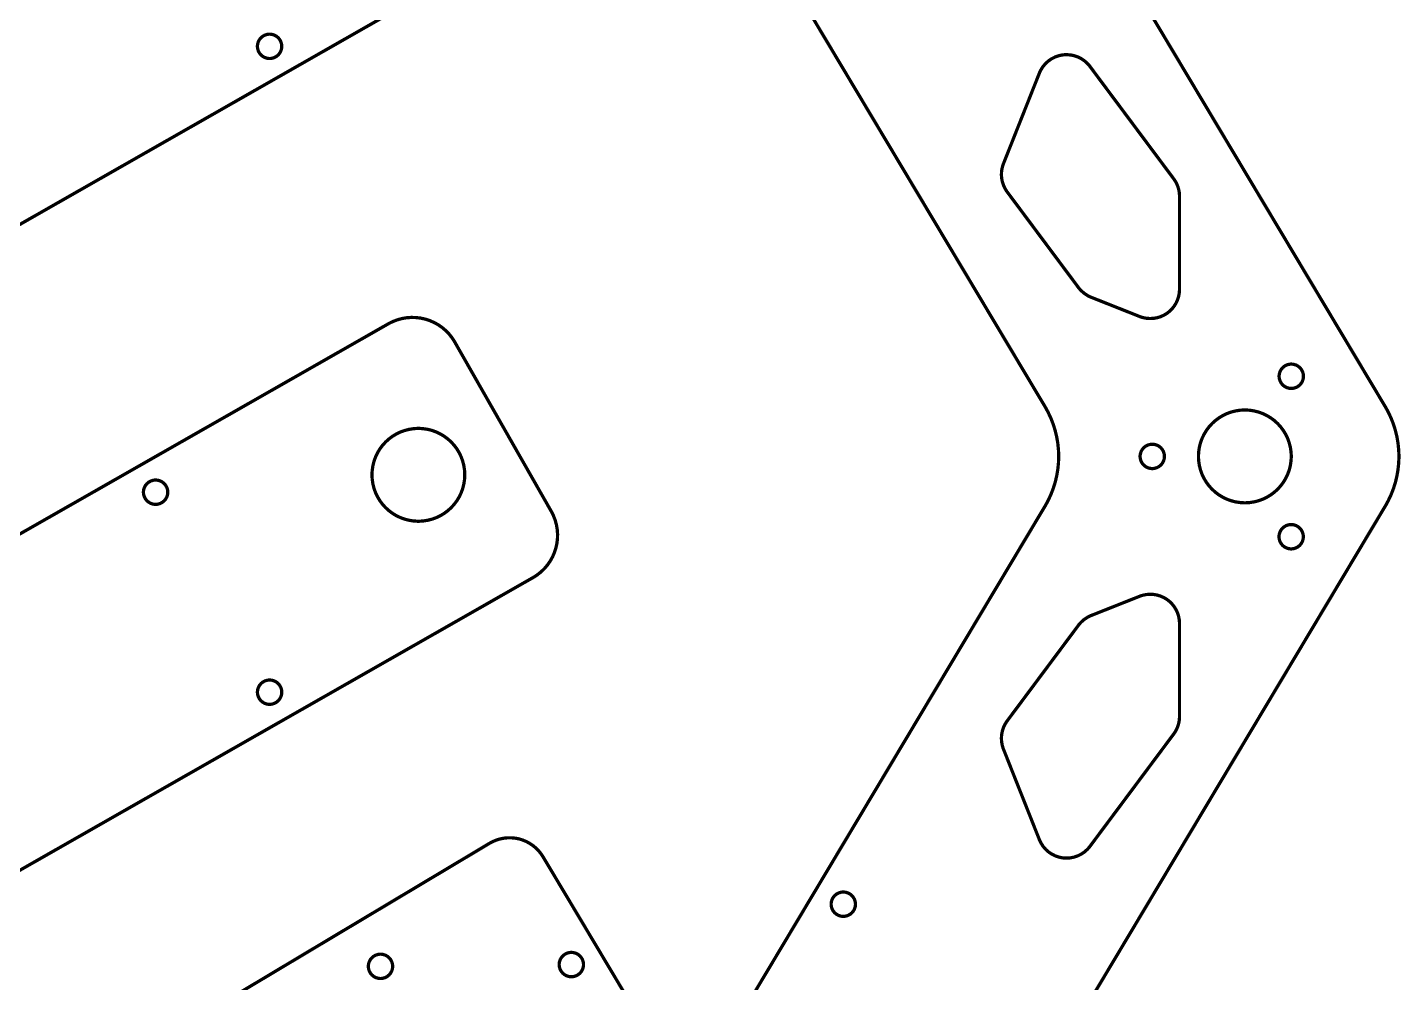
# Model space of a CAD drawing. Extents: x 0 to 521, y 0 to 371.
# Drawn here: x 380 to 521, y 106.1 to 204.2 of the extents above; entities that cross this region are included whole.
import ezdxf

# ---------------------------------------------------------------- set-up
doc = ezdxf.new("R2010")
doc.units = 0
doc.layers.get('0').update_dxf_attribs({"linetype": 'CONTINUOUS'})

msp = doc.modelspace()

# ---------------------------------------------------------------- linework, layer by layer
at = {"color": 0, "const_width": 0.3333}
for points in [[(453.579, 275.561), (519.465, 165.299), (519.465, 165.299), (519.551, 165.153), (519.792, 164.707), (520.078, 164.097), (520.321, 163.469), (520.521, 162.829), (520.678, 162.176), (520.79, 161.514), (520.858, 160.844), (520.881, 160.337), (520.881, 160.169), (520.881, 160), (520.858, 159.493), (520.79, 158.824), (520.678, 158.161), (520.521, 157.508), (520.321, 156.868), (520.078, 156.242), (519.792, 155.631), (519.551, 155.185), (519.465, 155.039), (453.579, 44.7769)], [(427.826, 60.1651), (484.518, 155.039), (484.604, 155.185), (484.844, 155.631), (485.129, 156.242), (485.372, 156.868), (485.572, 157.508), (485.729, 158.161), (485.842, 158.824), (485.91, 159.493), (485.933, 160), (485.933, 160.169), (485.933, 160.337), (485.91, 160.844), (485.842, 161.514), (485.729, 162.176), (485.572, 162.829), (485.372, 163.469), (485.129, 164.097), (484.844, 164.707), (484.604, 165.153), (484.518, 165.299), (427.826, 260.172)], [(431.938, 214.043), (308.958, 143.921)], [(293.99, 103.6), (417.078, 173.785), (417.189, 173.847), (417.535, 174.015), (418.003, 174.194), (418.481, 174.325), (418.963, 174.407), (419.447, 174.44), (419.929, 174.426), (420.406, 174.368), (420.874, 174.263), (421.331, 174.115), (421.771, 173.922), (422.193, 173.689), (422.592, 173.414), (422.965, 173.097), (423.31, 172.742), (423.622, 172.349), (423.835, 172.028), (423.897, 171.917), (433.804, 154.543), (433.868, 154.432), (434.035, 154.086), (434.215, 153.618), (434.346, 153.14), (434.426, 152.658), (434.461, 152.174), (434.447, 151.692), (434.388, 151.215), (434.283, 150.746), (434.135, 150.29), (433.943, 149.85), (433.708, 149.428), (433.433, 149.028), (433.118, 148.654), (432.763, 148.31), (432.369, 147.999), (432.049, 147.786), (431.938, 147.724), (308.958, 77.6006)], [(287.982, 37.0865), (427.478, 120.441), (427.478, 120.441), (427.563, 120.491), (427.828, 120.627), (428.19, 120.776), (428.565, 120.889), (428.949, 120.964), (429.336, 121.002), (429.728, 121.002), (430.118, 120.963), (430.411, 120.91), (430.507, 120.886), (430.603, 120.862), (430.885, 120.77), (431.249, 120.619), (431.593, 120.434), (431.917, 120.217), (432.218, 119.969), (432.494, 119.692), (432.743, 119.388), (432.912, 119.144), (432.964, 119.059), (444.249, 100.173)]]:
    msp.add_lwpolyline(points, dxfattribs=at)
at = {"color": 0}
for points in [[(453.579, 275.561), (519.465, 165.299), (519.465, 165.299), (519.551, 165.153), (519.792, 164.707), (520.078, 164.097), (520.321, 163.469), (520.521, 162.829), (520.678, 162.176), (520.79, 161.514), (520.858, 160.844), (520.881, 160.337), (520.881, 160.169), (520.881, 160), (520.858, 159.493), (520.79, 158.824), (520.678, 158.161), (520.521, 157.508), (520.321, 156.868), (520.078, 156.242), (519.792, 155.631), (519.551, 155.185), (519.465, 155.039), (453.579, 44.7769)], [(427.826, 60.1651), (484.518, 155.039), (484.604, 155.185), (484.844, 155.631), (485.129, 156.242), (485.372, 156.868), (485.572, 157.508), (485.729, 158.161), (485.842, 158.824), (485.91, 159.493), (485.933, 160), (485.933, 160.169), (485.933, 160.337), (485.91, 160.844), (485.842, 161.514), (485.729, 162.176), (485.572, 162.829), (485.372, 163.469), (485.129, 164.097), (484.844, 164.707), (484.604, 165.153), (484.518, 165.299), (427.826, 260.172)], [(431.938, 214.043), (308.958, 143.921)], [(293.99, 103.6), (417.078, 173.785), (417.189, 173.847), (417.535, 174.015), (418.003, 174.194), (418.481, 174.325), (418.963, 174.407), (419.447, 174.44), (419.929, 174.426), (420.406, 174.368), (420.874, 174.263), (421.331, 174.115), (421.771, 173.922), (422.193, 173.689), (422.592, 173.414), (422.965, 173.097), (423.31, 172.742), (423.622, 172.349), (423.835, 172.028), (423.897, 171.917), (433.804, 154.543), (433.868, 154.432), (434.035, 154.086), (434.215, 153.618), (434.346, 153.14), (434.426, 152.658), (434.461, 152.174), (434.447, 151.692), (434.388, 151.215), (434.283, 150.746), (434.135, 150.29), (433.943, 149.85), (433.708, 149.428), (433.433, 149.028), (433.118, 148.654), (432.763, 148.31), (432.369, 147.999), (432.049, 147.786), (431.938, 147.724), (308.958, 77.6006)], [(287.982, 37.0865), (427.478, 120.441), (427.478, 120.441), (427.563, 120.491), (427.828, 120.627), (428.19, 120.776), (428.565, 120.889), (428.949, 120.964), (429.336, 121.002), (429.728, 121.002), (430.118, 120.963), (430.411, 120.91), (430.507, 120.886), (430.603, 120.862), (430.885, 120.77), (431.249, 120.619), (431.593, 120.434), (431.917, 120.217), (432.218, 119.969), (432.494, 119.692), (432.743, 119.388), (432.912, 119.144), (432.964, 119.059), (444.249, 100.173)]]:
    msp.add_lwpolyline(points, dxfattribs=at)
at = {"color": 0, "const_width": 0.3333}
for points in [[(404.881, 201.026), (404.818, 201.026), (404.629, 201.053), (404.394, 201.125), (404.182, 201.24), (403.997, 201.393), (403.844, 201.578), (403.729, 201.79), (403.657, 202.025), (403.631, 202.214), (403.631, 202.276), (403.631, 202.34), (403.657, 202.529), (403.729, 202.764), (403.844, 202.976), (403.997, 203.161), (404.182, 203.314), (404.394, 203.429), (404.629, 203.501), (404.818, 203.526), (404.881, 203.526), (404.944, 203.526), (405.133, 203.501), (405.368, 203.429), (405.581, 203.314), (405.765, 203.161), (405.918, 202.976), (406.033, 202.764), (406.106, 202.529), (406.131, 202.34), (406.131, 202.276), (406.131, 202.214), (406.106, 202.025), (406.033, 201.79), (405.918, 201.578), (405.765, 201.393), (405.581, 201.24), (405.368, 201.125), (405.133, 201.053), (404.944, 201.026), (404.881, 201.026)], [(494.238, 174.538), (494.324, 174.503), (494.589, 174.422), (494.947, 174.351), (495.31, 174.326), (495.671, 174.343), (496.028, 174.404), (496.376, 174.508), (496.711, 174.656), (496.953, 174.792), (497.029, 174.844), (497.106, 174.896), (497.322, 175.069), (497.582, 175.328), (497.807, 175.612), (497.994, 175.921), (498.144, 176.251), (498.254, 176.597), (498.321, 176.957), (498.344, 177.233), (498.344, 177.325), (498.344, 186.878), (498.344, 186.939), (498.335, 187.119), (498.306, 187.358), (498.258, 187.593), (498.192, 187.824), (498.107, 188.047), (498.006, 188.264), (497.886, 188.472), (497.785, 188.624), (497.749, 188.671), (489.144, 200.214), (489.085, 200.294), (488.882, 200.521), (488.585, 200.786), (488.258, 201.008), (487.906, 201.185), (487.535, 201.314), (487.147, 201.393), (486.75, 201.421), (486.446, 201.408), (486.346, 201.394), (486.247, 201.382), (485.95, 201.315), (485.574, 201.185), (485.221, 201.008), (484.894, 200.786), (484.601, 200.525), (484.343, 200.225), (484.125, 199.892), (483.989, 199.621), (483.951, 199.528), (480.261, 190.229), (480.225, 190.139), (480.142, 189.86), (480.071, 189.485), (480.049, 189.106), (480.075, 188.729), (480.149, 188.358), (480.268, 187.999), (480.433, 187.653), (480.586, 187.407), (480.644, 187.329), (487.967, 177.506), (488.029, 177.422), (488.238, 177.192), (488.547, 176.918), (488.892, 176.69), (489.169, 176.549), (489.265, 176.511), (494.238, 174.538)], [(508.575, 168.396), (508.575, 168.46), (508.601, 168.649), (508.674, 168.883), (508.789, 169.096), (508.942, 169.281), (509.126, 169.433), (509.339, 169.549), (509.574, 169.621), (509.762, 169.646), (509.825, 169.646), (509.889, 169.646), (510.078, 169.621), (510.313, 169.549), (510.525, 169.433), (510.71, 169.281), (510.863, 169.096), (510.978, 168.883), (511.05, 168.649), (511.075, 168.46), (511.075, 168.396), (511.075, 168.333), (511.05, 168.144), (510.978, 167.91), (510.863, 167.697), (510.71, 167.513), (510.525, 167.36), (510.313, 167.244), (510.078, 167.172), (509.889, 167.146), (509.825, 167.146), (509.762, 167.146), (509.574, 167.172), (509.339, 167.244), (509.126, 167.36), (508.942, 167.513), (508.789, 167.697), (508.674, 167.91), (508.601, 168.144), (508.575, 168.333), (508.575, 168.396)], [(500.292, 160.169), (500.292, 160.29), (500.317, 160.656), (500.387, 161.129), (500.506, 161.586), (500.665, 162.024), (500.867, 162.44), (501.106, 162.833), (501.379, 163.2), (501.688, 163.538), (502.025, 163.846), (502.392, 164.119), (502.785, 164.358), (503.201, 164.56), (503.639, 164.719), (504.096, 164.837), (504.569, 164.91), (504.935, 164.933), (505.057, 164.933), (505.178, 164.933), (505.543, 164.91), (506.017, 164.837), (506.474, 164.719), (506.911, 164.56), (507.328, 164.358), (507.721, 164.119), (508.088, 163.846), (508.426, 163.538), (508.733, 163.2), (509.007, 162.833), (509.246, 162.44), (509.447, 162.024), (509.607, 161.586), (509.725, 161.129), (509.797, 160.656), (509.821, 160.29), (509.821, 160.169), (509.821, 160.047), (509.797, 159.682), (509.725, 159.208), (509.607, 158.751), (509.447, 158.314), (509.246, 157.897), (509.007, 157.504), (508.733, 157.138), (508.426, 156.8), (508.088, 156.492), (507.721, 156.218), (507.328, 155.979), (506.911, 155.778), (506.474, 155.618), (506.017, 155.5), (505.543, 155.428), (505.178, 155.404), (505.057, 155.404), (504.935, 155.404), (504.569, 155.428), (504.096, 155.5), (503.639, 155.618), (503.201, 155.778), (502.785, 155.979), (502.392, 156.218), (502.025, 156.492), (501.688, 156.8), (501.379, 157.138), (501.106, 157.504), (500.867, 157.897), (500.665, 158.314), (500.506, 158.751), (500.387, 159.208), (500.317, 159.682), (500.292, 160.047), (500.292, 160.169)], [(420.164, 153.513), (420.042, 153.513), (419.676, 153.536), (419.204, 153.608), (418.747, 153.726), (418.31, 153.886), (417.893, 154.087), (417.5, 154.325), (417.133, 154.6), (416.794, 154.907), (416.487, 155.246), (416.213, 155.612), (415.974, 156.006), (415.774, 156.422), (415.612, 156.86), (415.496, 157.317), (415.424, 157.79), (415.399, 158.156), (415.399, 158.276), (415.399, 158.399), (415.424, 158.764), (415.496, 159.237), (415.612, 159.694), (415.774, 160.132), (415.974, 160.549), (416.213, 160.942), (416.487, 161.308), (416.794, 161.646), (417.133, 161.954), (417.5, 162.228), (417.893, 162.467), (418.31, 162.668), (418.747, 162.828), (419.204, 162.944), (419.676, 163.017), (420.042, 163.042), (420.164, 163.042), (420.286, 163.042), (420.651, 163.017), (421.124, 162.944), (421.581, 162.828), (422.018, 162.668), (422.435, 162.467), (422.828, 162.228), (423.194, 161.954), (423.533, 161.646), (423.84, 161.308), (424.115, 160.942), (424.354, 160.549), (424.554, 160.132), (424.715, 159.694), (424.832, 159.237), (424.904, 158.764), (424.929, 158.399), (424.929, 158.276), (424.929, 158.156), (424.904, 157.79), (424.832, 157.317), (424.715, 156.86), (424.554, 156.422), (424.354, 156.006), (424.115, 155.612), (423.84, 155.246), (423.533, 154.907), (423.194, 154.6), (422.828, 154.325), (422.435, 154.087), (422.018, 153.886), (421.581, 153.726), (421.124, 153.608), (420.651, 153.536), (420.286, 153.513), (420.164, 153.513)], [(494.296, 160.169), (494.296, 160.232), (494.322, 160.421), (494.394, 160.656), (494.51, 160.868), (494.662, 161.053), (494.847, 161.206), (495.06, 161.321), (495.294, 161.393), (495.483, 161.419), (495.546, 161.419), (495.61, 161.419), (495.799, 161.393), (496.033, 161.321), (496.246, 161.206), (496.431, 161.053), (496.583, 160.868), (496.699, 160.656), (496.771, 160.421), (496.796, 160.232), (496.796, 160.169), (496.796, 160.106), (496.771, 159.917), (496.699, 159.682), (496.583, 159.469), (496.431, 159.285), (496.246, 159.132), (496.033, 159.017), (495.799, 158.944), (495.61, 158.919), (495.546, 158.919), (495.483, 158.919), (495.294, 158.944), (495.06, 159.017), (494.847, 159.132), (494.662, 159.285), (494.51, 159.469), (494.394, 159.682), (494.322, 159.917), (494.296, 160.106), (494.296, 160.169)], [(393.171, 155.242), (393.108, 155.242), (392.919, 155.268), (392.685, 155.34), (392.472, 155.456), (392.287, 155.608), (392.135, 155.793), (392.019, 156.006), (391.947, 156.24), (391.921, 156.429), (391.921, 156.492), (391.921, 156.556), (391.947, 156.744), (392.019, 156.979), (392.135, 157.192), (392.287, 157.376), (392.472, 157.529), (392.685, 157.644), (392.919, 157.717), (393.108, 157.742), (393.171, 157.742), (393.235, 157.742), (393.424, 157.717), (393.658, 157.644), (393.871, 157.529), (394.056, 157.376), (394.208, 157.192), (394.324, 156.979), (394.396, 156.744), (394.421, 156.556), (394.421, 156.492), (394.421, 156.429), (394.396, 156.24), (394.324, 156.006), (394.208, 155.793), (394.056, 155.608), (393.871, 155.456), (393.658, 155.34), (393.424, 155.268), (393.235, 155.242), (393.171, 155.242)], [(508.564, 151.919), (508.564, 151.983), (508.589, 152.172), (508.661, 152.407), (508.776, 152.619), (508.929, 152.804), (509.114, 152.957), (509.326, 153.072), (509.561, 153.144), (509.75, 153.169), (509.814, 153.169), (509.876, 153.169), (510.065, 153.144), (510.3, 153.072), (510.512, 152.957), (510.697, 152.804), (510.85, 152.619), (510.965, 152.407), (511.037, 152.172), (511.064, 151.983), (511.064, 151.919), (511.064, 151.857), (511.037, 151.668), (510.965, 151.433), (510.85, 151.221), (510.697, 151.036), (510.512, 150.883), (510.3, 150.768), (510.065, 150.696), (509.876, 150.669), (509.814, 150.669), (509.75, 150.669), (509.561, 150.696), (509.326, 150.768), (509.114, 150.883), (508.929, 151.036), (508.776, 151.221), (508.661, 151.433), (508.589, 151.668), (508.564, 151.857), (508.564, 151.919)], [(480.644, 133.009), (480.586, 132.931), (480.433, 132.684), (480.268, 132.34), (480.149, 131.98), (480.075, 131.609), (480.049, 131.232), (480.071, 130.853), (480.142, 130.477), (480.225, 130.199), (480.261, 130.109), (483.951, 120.81), (483.989, 120.717), (484.125, 120.446), (484.343, 120.112), (484.601, 119.813), (484.894, 119.551), (485.221, 119.33), (485.574, 119.152), (485.95, 119.022), (486.247, 118.956), (486.346, 118.943), (486.446, 118.929), (486.75, 118.917), (487.147, 118.944), (487.535, 119.024), (487.906, 119.153), (488.258, 119.329), (488.585, 119.551), (488.882, 119.817), (489.085, 120.043), (489.144, 120.124), (497.749, 131.666), (497.785, 131.715), (497.886, 131.865), (498.006, 132.074), (498.107, 132.291), (498.192, 132.515), (498.258, 132.745), (498.306, 132.979), (498.335, 133.218), (498.344, 133.399), (498.344, 133.459), (498.344, 143.013), (498.344, 143.104), (498.321, 143.381), (498.254, 143.74), (498.144, 144.086), (497.994, 144.417), (497.807, 144.725), (497.582, 145.01), (497.322, 145.268), (497.106, 145.442), (497.029, 145.493), (496.953, 145.546), (496.711, 145.682), (496.376, 145.829), (496.028, 145.933), (495.671, 145.994), (495.31, 146.011), (494.947, 145.986), (494.589, 145.915), (494.324, 145.835), (494.238, 145.8), (489.265, 143.828), (489.169, 143.789), (488.892, 143.647), (488.547, 143.419), (488.238, 143.146), (488.029, 142.915), (487.967, 142.832), (480.644, 133.009)], [(404.881, 134.706), (404.818, 134.706), (404.629, 134.732), (404.394, 134.804), (404.182, 134.92), (403.997, 135.072), (403.844, 135.257), (403.729, 135.47), (403.657, 135.704), (403.631, 135.893), (403.631, 135.956), (403.631, 136.019), (403.657, 136.208), (403.729, 136.443), (403.844, 136.655), (403.997, 136.84), (404.182, 136.993), (404.394, 137.108), (404.629, 137.181), (404.818, 137.206), (404.881, 137.206), (404.944, 137.206), (405.133, 137.181), (405.368, 137.108), (405.581, 136.993), (405.765, 136.84), (405.918, 136.655), (406.033, 136.443), (406.106, 136.208), (406.131, 136.019), (406.131, 135.956), (406.131, 135.893), (406.106, 135.704), (406.033, 135.47), (405.918, 135.257), (405.765, 135.072), (405.581, 134.92), (405.368, 134.804), (405.133, 134.732), (404.944, 134.706), (404.881, 134.706)], [(462.56, 114.185), (462.56, 114.248), (462.586, 114.437), (462.658, 114.672), (462.774, 114.884), (462.926, 115.069), (463.111, 115.222), (463.324, 115.337), (463.558, 115.41), (463.747, 115.435), (463.81, 115.435), (463.874, 115.435), (464.063, 115.41), (464.297, 115.337), (464.508, 115.222), (464.694, 115.069), (464.847, 114.884), (464.963, 114.672), (465.035, 114.437), (465.06, 114.248), (465.06, 114.185), (465.06, 114.122), (465.035, 113.933), (464.963, 113.699), (464.847, 113.486), (464.694, 113.301), (464.508, 113.149), (464.297, 113.033), (464.063, 112.961), (463.874, 112.935), (463.81, 112.935), (463.747, 112.935), (463.558, 112.961), (463.324, 113.033), (463.111, 113.149), (462.926, 113.301), (462.774, 113.486), (462.658, 113.699), (462.586, 113.933), (462.56, 114.122), (462.56, 114.185)], [(416.272, 109.054), (416.335, 109.054), (416.524, 109.028), (416.758, 108.956), (416.971, 108.84), (417.156, 108.688), (417.308, 108.503), (417.424, 108.29), (417.497, 108.056), (417.522, 107.867), (417.522, 107.804), (417.522, 107.741), (417.497, 107.552), (417.424, 107.317), (417.308, 107.105), (417.156, 106.92), (416.971, 106.767), (416.758, 106.652), (416.524, 106.579), (416.335, 106.554), (416.272, 106.554), (416.21, 106.554), (416.021, 106.579), (415.786, 106.652), (415.574, 106.767), (415.389, 106.92), (415.236, 107.105), (415.121, 107.317), (415.047, 107.552), (415.022, 107.741), (415.022, 107.804), (415.022, 107.867), (415.047, 108.056), (415.121, 108.29), (415.236, 108.503), (415.389, 108.688), (415.574, 108.84), (415.786, 108.956), (416.021, 109.028), (416.21, 109.054), (416.272, 109.054)], [(435.876, 109.235), (435.939, 109.235), (436.128, 109.209), (436.362, 109.137), (436.575, 109.021), (436.76, 108.869), (436.912, 108.684), (437.028, 108.472), (437.1, 108.237), (437.126, 108.048), (437.126, 107.985), (437.126, 107.922), (437.1, 107.733), (437.028, 107.498), (436.912, 107.286), (436.76, 107.101), (436.575, 106.948), (436.362, 106.833), (436.128, 106.76), (435.939, 106.735), (435.876, 106.735), (435.813, 106.735), (435.624, 106.76), (435.389, 106.833), (435.176, 106.948), (434.992, 107.101), (434.839, 107.286), (434.724, 107.498), (434.651, 107.733), (434.626, 107.922), (434.626, 107.985), (434.626, 108.048), (434.651, 108.237), (434.724, 108.472), (434.839, 108.684), (434.992, 108.869), (435.176, 109.021), (435.389, 109.137), (435.624, 109.209), (435.813, 109.235), (435.876, 109.235)]]:
    msp.add_lwpolyline(points, close=True, dxfattribs=at)
at = {"color": 0}
for points in [[(404.881, 201.026), (404.818, 201.026), (404.629, 201.053), (404.394, 201.125), (404.182, 201.24), (403.997, 201.393), (403.844, 201.578), (403.729, 201.79), (403.657, 202.025), (403.631, 202.214), (403.631, 202.276), (403.631, 202.34), (403.657, 202.529), (403.729, 202.764), (403.844, 202.976), (403.997, 203.161), (404.182, 203.314), (404.394, 203.429), (404.629, 203.501), (404.818, 203.526), (404.881, 203.526), (404.944, 203.526), (405.133, 203.501), (405.368, 203.429), (405.581, 203.314), (405.765, 203.161), (405.918, 202.976), (406.033, 202.764), (406.106, 202.529), (406.131, 202.34), (406.131, 202.276), (406.131, 202.214), (406.106, 202.025), (406.033, 201.79), (405.918, 201.578), (405.765, 201.393), (405.581, 201.24), (405.368, 201.125), (405.133, 201.053), (404.944, 201.026), (404.881, 201.026)], [(494.238, 174.538), (494.324, 174.503), (494.589, 174.422), (494.947, 174.351), (495.31, 174.326), (495.671, 174.343), (496.028, 174.404), (496.376, 174.508), (496.711, 174.656), (496.953, 174.792), (497.029, 174.844), (497.106, 174.896), (497.322, 175.069), (497.582, 175.328), (497.807, 175.612), (497.994, 175.921), (498.144, 176.251), (498.254, 176.597), (498.321, 176.957), (498.344, 177.233), (498.344, 177.325), (498.344, 186.878), (498.344, 186.939), (498.335, 187.119), (498.306, 187.358), (498.258, 187.593), (498.192, 187.824), (498.107, 188.047), (498.006, 188.264), (497.886, 188.472), (497.785, 188.624), (497.749, 188.671), (489.144, 200.214), (489.085, 200.294), (488.882, 200.521), (488.585, 200.786), (488.258, 201.008), (487.906, 201.185), (487.535, 201.314), (487.147, 201.393), (486.75, 201.421), (486.446, 201.408), (486.346, 201.394), (486.247, 201.382), (485.95, 201.315), (485.574, 201.185), (485.221, 201.008), (484.894, 200.786), (484.601, 200.525), (484.343, 200.225), (484.125, 199.892), (483.989, 199.621), (483.951, 199.528), (480.261, 190.229), (480.225, 190.139), (480.142, 189.86), (480.071, 189.485), (480.049, 189.106), (480.075, 188.729), (480.149, 188.358), (480.268, 187.999), (480.433, 187.653), (480.586, 187.407), (480.644, 187.329), (487.967, 177.506), (488.029, 177.422), (488.238, 177.192), (488.547, 176.918), (488.892, 176.69), (489.169, 176.549), (489.265, 176.511), (494.238, 174.538)], [(508.575, 168.396), (508.575, 168.46), (508.601, 168.649), (508.674, 168.883), (508.789, 169.096), (508.942, 169.281), (509.126, 169.433), (509.339, 169.549), (509.574, 169.621), (509.762, 169.646), (509.825, 169.646), (509.889, 169.646), (510.078, 169.621), (510.313, 169.549), (510.525, 169.433), (510.71, 169.281), (510.863, 169.096), (510.978, 168.883), (511.05, 168.649), (511.075, 168.46), (511.075, 168.396), (511.075, 168.333), (511.05, 168.144), (510.978, 167.91), (510.863, 167.697), (510.71, 167.513), (510.525, 167.36), (510.313, 167.244), (510.078, 167.172), (509.889, 167.146), (509.825, 167.146), (509.762, 167.146), (509.574, 167.172), (509.339, 167.244), (509.126, 167.36), (508.942, 167.513), (508.789, 167.697), (508.674, 167.91), (508.601, 168.144), (508.575, 168.333), (508.575, 168.396)], [(500.292, 160.169), (500.292, 160.29), (500.317, 160.656), (500.387, 161.129), (500.506, 161.586), (500.665, 162.024), (500.867, 162.44), (501.106, 162.833), (501.379, 163.2), (501.688, 163.538), (502.025, 163.846), (502.392, 164.119), (502.785, 164.358), (503.201, 164.56), (503.639, 164.719), (504.096, 164.837), (504.569, 164.91), (504.935, 164.933), (505.057, 164.933), (505.178, 164.933), (505.543, 164.91), (506.017, 164.837), (506.474, 164.719), (506.911, 164.56), (507.328, 164.358), (507.721, 164.119), (508.088, 163.846), (508.426, 163.538), (508.733, 163.2), (509.007, 162.833), (509.246, 162.44), (509.447, 162.024), (509.607, 161.586), (509.725, 161.129), (509.797, 160.656), (509.821, 160.29), (509.821, 160.169), (509.821, 160.047), (509.797, 159.682), (509.725, 159.208), (509.607, 158.751), (509.447, 158.314), (509.246, 157.897), (509.007, 157.504), (508.733, 157.138), (508.426, 156.8), (508.088, 156.492), (507.721, 156.218), (507.328, 155.979), (506.911, 155.778), (506.474, 155.618), (506.017, 155.5), (505.543, 155.428), (505.178, 155.404), (505.057, 155.404), (504.935, 155.404), (504.569, 155.428), (504.096, 155.5), (503.639, 155.618), (503.201, 155.778), (502.785, 155.979), (502.392, 156.218), (502.025, 156.492), (501.688, 156.8), (501.379, 157.138), (501.106, 157.504), (500.867, 157.897), (500.665, 158.314), (500.506, 158.751), (500.387, 159.208), (500.317, 159.682), (500.292, 160.047), (500.292, 160.169)], [(420.164, 153.513), (420.042, 153.513), (419.676, 153.536), (419.204, 153.608), (418.747, 153.726), (418.31, 153.886), (417.893, 154.087), (417.5, 154.325), (417.133, 154.6), (416.794, 154.907), (416.487, 155.246), (416.213, 155.612), (415.974, 156.006), (415.774, 156.422), (415.612, 156.86), (415.496, 157.317), (415.424, 157.79), (415.399, 158.156), (415.399, 158.276), (415.399, 158.399), (415.424, 158.764), (415.496, 159.237), (415.612, 159.694), (415.774, 160.132), (415.974, 160.549), (416.213, 160.942), (416.487, 161.308), (416.794, 161.646), (417.133, 161.954), (417.5, 162.228), (417.893, 162.467), (418.31, 162.668), (418.747, 162.828), (419.204, 162.944), (419.676, 163.017), (420.042, 163.042), (420.164, 163.042), (420.286, 163.042), (420.651, 163.017), (421.124, 162.944), (421.581, 162.828), (422.018, 162.668), (422.435, 162.467), (422.828, 162.228), (423.194, 161.954), (423.533, 161.646), (423.84, 161.308), (424.115, 160.942), (424.354, 160.549), (424.554, 160.132), (424.715, 159.694), (424.832, 159.237), (424.904, 158.764), (424.929, 158.399), (424.929, 158.276), (424.929, 158.156), (424.904, 157.79), (424.832, 157.317), (424.715, 156.86), (424.554, 156.422), (424.354, 156.006), (424.115, 155.612), (423.84, 155.246), (423.533, 154.907), (423.194, 154.6), (422.828, 154.325), (422.435, 154.087), (422.018, 153.886), (421.581, 153.726), (421.124, 153.608), (420.651, 153.536), (420.286, 153.513), (420.164, 153.513)], [(494.296, 160.169), (494.296, 160.232), (494.322, 160.421), (494.394, 160.656), (494.51, 160.868), (494.662, 161.053), (494.847, 161.206), (495.06, 161.321), (495.294, 161.393), (495.483, 161.419), (495.546, 161.419), (495.61, 161.419), (495.799, 161.393), (496.033, 161.321), (496.246, 161.206), (496.431, 161.053), (496.583, 160.868), (496.699, 160.656), (496.771, 160.421), (496.796, 160.232), (496.796, 160.169), (496.796, 160.106), (496.771, 159.917), (496.699, 159.682), (496.583, 159.469), (496.431, 159.285), (496.246, 159.132), (496.033, 159.017), (495.799, 158.944), (495.61, 158.919), (495.546, 158.919), (495.483, 158.919), (495.294, 158.944), (495.06, 159.017), (494.847, 159.132), (494.662, 159.285), (494.51, 159.469), (494.394, 159.682), (494.322, 159.917), (494.296, 160.106), (494.296, 160.169)], [(393.171, 155.242), (393.108, 155.242), (392.919, 155.268), (392.685, 155.34), (392.472, 155.456), (392.287, 155.608), (392.135, 155.793), (392.019, 156.006), (391.947, 156.24), (391.921, 156.429), (391.921, 156.492), (391.921, 156.556), (391.947, 156.744), (392.019, 156.979), (392.135, 157.192), (392.287, 157.376), (392.472, 157.529), (392.685, 157.644), (392.919, 157.717), (393.108, 157.742), (393.171, 157.742), (393.235, 157.742), (393.424, 157.717), (393.658, 157.644), (393.871, 157.529), (394.056, 157.376), (394.208, 157.192), (394.324, 156.979), (394.396, 156.744), (394.421, 156.556), (394.421, 156.492), (394.421, 156.429), (394.396, 156.24), (394.324, 156.006), (394.208, 155.793), (394.056, 155.608), (393.871, 155.456), (393.658, 155.34), (393.424, 155.268), (393.235, 155.242), (393.171, 155.242)], [(508.564, 151.919), (508.564, 151.983), (508.589, 152.172), (508.661, 152.407), (508.776, 152.619), (508.929, 152.804), (509.114, 152.957), (509.326, 153.072), (509.561, 153.144), (509.75, 153.169), (509.814, 153.169), (509.876, 153.169), (510.065, 153.144), (510.3, 153.072), (510.512, 152.957), (510.697, 152.804), (510.85, 152.619), (510.965, 152.407), (511.037, 152.172), (511.064, 151.983), (511.064, 151.919), (511.064, 151.857), (511.037, 151.668), (510.965, 151.433), (510.85, 151.221), (510.697, 151.036), (510.512, 150.883), (510.3, 150.768), (510.065, 150.696), (509.876, 150.669), (509.814, 150.669), (509.75, 150.669), (509.561, 150.696), (509.326, 150.768), (509.114, 150.883), (508.929, 151.036), (508.776, 151.221), (508.661, 151.433), (508.589, 151.668), (508.564, 151.857), (508.564, 151.919)], [(480.644, 133.009), (480.586, 132.931), (480.433, 132.684), (480.268, 132.34), (480.149, 131.98), (480.075, 131.609), (480.049, 131.232), (480.071, 130.853), (480.142, 130.477), (480.225, 130.199), (480.261, 130.109), (483.951, 120.81), (483.989, 120.717), (484.125, 120.446), (484.343, 120.112), (484.601, 119.813), (484.894, 119.551), (485.221, 119.33), (485.574, 119.152), (485.95, 119.022), (486.247, 118.956), (486.346, 118.943), (486.446, 118.929), (486.75, 118.917), (487.147, 118.944), (487.535, 119.024), (487.906, 119.153), (488.258, 119.329), (488.585, 119.551), (488.882, 119.817), (489.085, 120.043), (489.144, 120.124), (497.749, 131.666), (497.785, 131.715), (497.886, 131.865), (498.006, 132.074), (498.107, 132.291), (498.192, 132.515), (498.258, 132.745), (498.306, 132.979), (498.335, 133.218), (498.344, 133.399), (498.344, 133.459), (498.344, 143.013), (498.344, 143.104), (498.321, 143.381), (498.254, 143.74), (498.144, 144.086), (497.994, 144.417), (497.807, 144.725), (497.582, 145.01), (497.322, 145.268), (497.106, 145.442), (497.029, 145.493), (496.953, 145.546), (496.711, 145.682), (496.376, 145.829), (496.028, 145.933), (495.671, 145.994), (495.31, 146.011), (494.947, 145.986), (494.589, 145.915), (494.324, 145.835), (494.238, 145.8), (489.265, 143.828), (489.169, 143.789), (488.892, 143.647), (488.547, 143.419), (488.238, 143.146), (488.029, 142.915), (487.967, 142.832), (480.644, 133.009)], [(404.881, 134.706), (404.818, 134.706), (404.629, 134.732), (404.394, 134.804), (404.182, 134.92), (403.997, 135.072), (403.844, 135.257), (403.729, 135.47), (403.657, 135.704), (403.631, 135.893), (403.631, 135.956), (403.631, 136.019), (403.657, 136.208), (403.729, 136.443), (403.844, 136.655), (403.997, 136.84), (404.182, 136.993), (404.394, 137.108), (404.629, 137.181), (404.818, 137.206), (404.881, 137.206), (404.944, 137.206), (405.133, 137.181), (405.368, 137.108), (405.581, 136.993), (405.765, 136.84), (405.918, 136.655), (406.033, 136.443), (406.106, 136.208), (406.131, 136.019), (406.131, 135.956), (406.131, 135.893), (406.106, 135.704), (406.033, 135.47), (405.918, 135.257), (405.765, 135.072), (405.581, 134.92), (405.368, 134.804), (405.133, 134.732), (404.944, 134.706), (404.881, 134.706)], [(462.56, 114.185), (462.56, 114.248), (462.586, 114.437), (462.658, 114.672), (462.774, 114.884), (462.926, 115.069), (463.111, 115.222), (463.324, 115.337), (463.558, 115.41), (463.747, 115.435), (463.81, 115.435), (463.874, 115.435), (464.063, 115.41), (464.297, 115.337), (464.508, 115.222), (464.694, 115.069), (464.847, 114.884), (464.963, 114.672), (465.035, 114.437), (465.06, 114.248), (465.06, 114.185), (465.06, 114.122), (465.035, 113.933), (464.963, 113.699), (464.847, 113.486), (464.694, 113.301), (464.508, 113.149), (464.297, 113.033), (464.063, 112.961), (463.874, 112.935), (463.81, 112.935), (463.747, 112.935), (463.558, 112.961), (463.324, 113.033), (463.111, 113.149), (462.926, 113.301), (462.774, 113.486), (462.658, 113.699), (462.586, 113.933), (462.56, 114.122), (462.56, 114.185)], [(416.272, 109.054), (416.335, 109.054), (416.524, 109.028), (416.758, 108.956), (416.971, 108.84), (417.156, 108.688), (417.308, 108.503), (417.424, 108.29), (417.497, 108.056), (417.522, 107.867), (417.522, 107.804), (417.522, 107.741), (417.497, 107.552), (417.424, 107.317), (417.308, 107.105), (417.156, 106.92), (416.971, 106.767), (416.758, 106.652), (416.524, 106.579), (416.335, 106.554), (416.272, 106.554), (416.21, 106.554), (416.021, 106.579), (415.786, 106.652), (415.574, 106.767), (415.389, 106.92), (415.236, 107.105), (415.121, 107.317), (415.047, 107.552), (415.022, 107.741), (415.022, 107.804), (415.022, 107.867), (415.047, 108.056), (415.121, 108.29), (415.236, 108.503), (415.389, 108.688), (415.574, 108.84), (415.786, 108.956), (416.021, 109.028), (416.21, 109.054), (416.272, 109.054)], [(435.876, 109.235), (435.939, 109.235), (436.128, 109.209), (436.362, 109.137), (436.575, 109.021), (436.76, 108.869), (436.912, 108.684), (437.028, 108.472), (437.1, 108.237), (437.126, 108.048), (437.126, 107.985), (437.126, 107.922), (437.1, 107.733), (437.028, 107.498), (436.912, 107.286), (436.76, 107.101), (436.575, 106.948), (436.362, 106.833), (436.128, 106.76), (435.939, 106.735), (435.876, 106.735), (435.813, 106.735), (435.624, 106.76), (435.389, 106.833), (435.176, 106.948), (434.992, 107.101), (434.839, 107.286), (434.724, 107.498), (434.651, 107.733), (434.626, 107.922), (434.626, 107.985), (434.626, 108.048), (434.651, 108.237), (434.724, 108.472), (434.839, 108.684), (434.992, 108.869), (435.176, 109.021), (435.389, 109.137), (435.624, 109.209), (435.813, 109.235), (435.876, 109.235)]]:
    msp.add_lwpolyline(points, close=True, dxfattribs=at)

doc.saveas('drawing.dxf')
